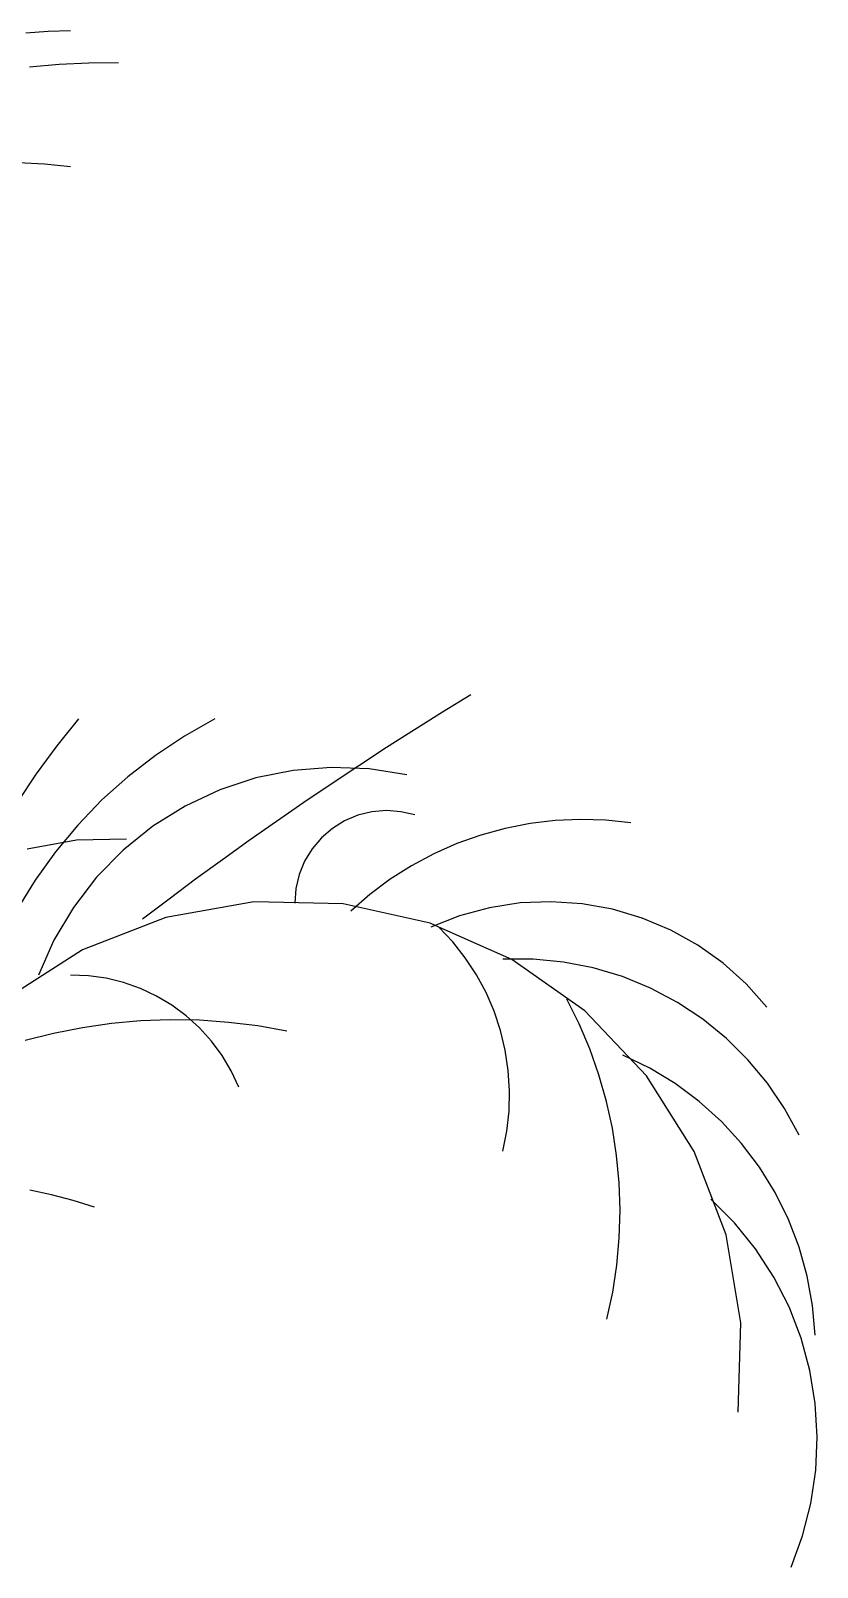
# Model space of a CAD drawing. Header units: centimetres. Extents: x 1966 to 8787, y 7398 to 12383.
# Drawn here: x 2978.7 to 3004.9, y 7691.9 to 7743.2 of the extents above; entities that cross this region are included whole.
import ezdxf

# ---------------------------------------------------------------- set-up
doc = ezdxf.new("R2010")
doc.units = ezdxf.units.CM

# ---------------------------------------------------------------- blocks, each defined once
blk = doc.blocks.new('盆栽立面01')
for p, q in [((21.569, 114.399), (20.819, 114.367)), ((20.819, 114.367), (20.071, 114.317)), ((21.189, 113.271), (20.2, 113.183)), ((22.18, 113.32), (21.189, 113.271)), ((23.173, 113.33), (22.18, 113.32)), ((20.696, 109.939), (19.822, 109.993)), ((21.569, 109.857), (20.696, 109.939)), ((34.936, 92.225), (33.992, 91.647)), ((21.836, 91.424), (21.106, 90.528)), ((26.381, 91.424), (25.369, 90.851)), ((33.992, 91.647), (33.054, 91.061)), ((25.369, 90.851), (24.401, 90.207)), ((33.054, 91.061), (32.121, 90.466)), ((21.106, 90.528), (20.423, 89.597)), ((32.121, 90.466), (31.194, 89.863)), ((24.401, 90.207), (23.482, 89.496)), ((30.271, 89.806), (29.003, 89.705)), ((31.194, 89.863), (30.271, 89.252)), ((31.541, 89.755), (30.271, 89.806)), ((20.423, 89.597), (19.788, 88.632)), ((23.482, 89.496), (22.616, 88.719)), ((27.757, 89.454), (26.549, 89.056)), ((29.003, 89.705), (27.757, 89.454)), ((30.271, 89.252), (29.355, 88.632)), ((32.797, 89.553), (31.541, 89.755)), ((26.549, 89.056), (25.398, 88.517)), ((22.616, 88.719), (21.809, 87.883)), ((25.398, 88.517), (24.318, 87.844)), ((29.355, 88.632), (28.444, 88.004)), ((31.634, 88.324), (31.166, 88.209)), ((32.114, 88.364), (31.634, 88.324)), ((32.595, 88.328), (32.114, 88.364)), ((33.064, 88.218), (32.595, 88.328)), ((21.809, 87.883), (21.064, 86.991)), ((24.318, 87.844), (23.327, 87.048)), ((28.444, 88.004), (27.538, 87.368)), ((30.311, 87.769), (29.946, 87.455)), ((30.721, 88.023), (30.311, 87.769)), ((31.166, 88.209), (30.721, 88.023)), ((36.084, 87.77), (35.269, 87.547)), ((36.914, 87.932), (36.084, 87.77)), ((37.753, 88.031), (36.914, 87.932)), ((38.597, 88.067), (37.753, 88.031)), ((39.442, 88.04), (38.597, 88.067)), ((40.282, 87.951), (39.442, 88.04)), ((21.767, 87.378), (20.12, 87.079)), ((23.44, 87.416), (21.767, 87.378)), ((27.538, 87.368), (26.639, 86.724)), ((29.946, 87.455), (29.634, 87.087)), ((34.473, 87.264), (33.7, 86.922)), ((35.269, 87.547), (34.473, 87.264)), ((21.064, 86.991), (20.385, 86.047)), ((23.327, 87.048), (22.438, 86.139)), ((26.639, 86.724), (25.745, 86.073)), ((29.634, 87.087), (29.384, 86.675)), ((33.7, 86.922), (32.955, 86.524)), ((29.201, 86.229), (29.09, 85.76)), ((29.384, 86.675), (29.201, 86.229)), ((32.955, 86.524), (32.241, 86.071)), ((20.385, 86.047), (19.776, 85.057)), ((22.438, 86.139), (21.663, 85.131)), ((25.745, 86.073), (24.857, 85.413)), ((29.09, 85.76), (29.054, 85.279)), ((32.241, 86.071), (31.564, 85.566)), ((24.857, 85.413), (23.975, 84.745)), ((27.685, 85.318), (24.747, 84.798)), ((30.668, 85.252), (27.685, 85.318)), ((33.58, 84.603), (30.668, 85.252)), ((31.564, 85.566), (30.925, 85.012)), ((36.586, 85.28), (35.563, 85.123)), ((37.62, 85.323), (36.586, 85.28)), ((38.653, 85.252), (37.62, 85.323)), ((39.671, 85.069), (38.653, 85.252)), ((21.663, 85.131), (21.014, 84.038)), ((24.747, 84.798), (21.968, 83.712)), ((34.563, 84.854), (33.599, 84.478)), ((35.563, 85.123), (34.563, 84.854)), ((40.663, 84.774), (39.671, 85.069)), ((41.617, 84.372), (40.663, 84.774)), ((33.866, 84.478), (33.58, 84.603)), ((36.309, 83.395), (33.866, 84.478)), ((34.331, 83.983), (33.866, 84.478)), ((42.521, 83.867), (41.617, 84.372)), ((21.968, 83.712), (19.456, 82.103)), ((21.014, 84.038), (20.5, 82.875)), ((34.751, 83.451), (34.331, 83.983)), ((43.364, 83.267), (42.521, 83.867)), ((35.123, 82.884), (34.751, 83.451)), ((37.02, 83.409), (36.005, 83.409)), ((38.748, 81.676), (36.309, 83.395)), ((38.031, 83.31), (37.02, 83.409)), ((39.027, 83.113), (38.031, 83.31)), ((39.999, 82.821), (39.027, 83.113)), ((44.136, 82.577), (43.364, 83.267)), ((22.165, 82.851), (21.569, 82.875)), ((22.756, 82.768), (22.165, 82.851)), ((23.336, 82.626), (22.756, 82.768)), ((23.899, 82.428), (23.336, 82.626)), ((35.446, 82.287), (35.123, 82.884)), ((40.938, 82.435), (39.999, 82.821)), ((24.439, 82.175), (23.899, 82.428)), ((24.952, 81.869), (24.439, 82.175)), ((35.715, 81.665), (35.446, 82.287)), ((38.552, 81.251), (38.143, 82.073)), ((41.835, 81.959), (40.938, 82.435)), ((44.827, 81.806), (44.136, 82.577)), ((25.431, 81.514), (24.952, 81.869)), ((35.929, 81.022), (35.715, 81.665)), ((40.802, 79.513), (38.748, 81.676)), ((42.682, 81.399), (41.835, 81.959)), ((21.962, 81.118), (21, 80.927)), ((22.932, 81.256), (21.962, 81.118)), ((23.909, 81.344), (22.932, 81.256)), ((24.889, 81.379), (23.909, 81.344)), ((25.87, 81.363), (24.889, 81.379)), ((25.873, 81.113), (25.431, 81.514)), ((26.848, 81.295), (25.87, 81.363)), ((26.273, 80.67), (25.873, 81.113)), ((27.821, 81.176), (26.848, 81.295)), ((28.787, 81.005), (27.821, 81.176)), ((38.909, 80.406), (38.552, 81.251)), ((43.47, 80.758), (42.682, 81.399)), ((21, 80.927), (20.049, 80.687)), ((26.627, 80.189), (26.273, 80.67)), ((36.087, 80.362), (35.929, 81.022)), ((44.192, 80.045), (43.47, 80.758)), ((26.931, 79.676), (26.627, 80.189)), ((36.188, 79.691), (36.087, 80.362)), ((39.214, 79.54), (38.909, 80.406)), ((40.912, 79.768), (40.015, 80.203)), ((44.841, 79.264), (44.192, 80.045)), ((27.183, 79.135), (26.931, 79.676)), ((36.23, 79.014), (36.188, 79.691)), ((39.466, 78.658), (39.214, 79.54)), ((42.393, 76.989), (40.802, 79.513)), ((41.764, 79.251), (40.912, 79.768)), ((36.213, 78.336), (36.23, 79.014)), ((42.564, 78.656), (41.764, 79.251)), ((45.411, 78.423), (44.841, 79.264)), ((39.663, 77.761), (39.466, 78.658)), ((43.304, 77.988), (42.564, 78.656)), ((36.138, 77.662), (36.213, 78.336)), ((43.978, 77.254), (43.304, 77.988)), ((45.896, 77.532), (45.411, 78.423)), ((36.005, 76.997), (36.138, 77.662)), ((39.805, 76.854), (39.663, 77.761)), ((43.459, 74.202), (42.393, 76.989)), ((44.58, 76.459), (43.978, 77.254)), ((39.891, 75.941), (39.805, 76.854)), ((45.105, 75.612), (44.58, 76.459)), ((39.921, 75.023), (39.891, 75.941)), ((20.936, 75.538), (20.205, 75.69)), ((21.659, 75.351), (20.936, 75.538)), ((45.547, 74.719), (45.105, 75.612)), ((22.371, 75.127), (21.659, 75.351)), ((39.894, 74.106), (39.921, 75.023)), ((43.743, 74.602), (42.955, 75.395)), ((44.445, 73.732), (43.743, 74.602)), ((45.904, 73.788), (45.547, 74.719)), ((39.812, 73.192), (39.894, 74.106)), ((43.957, 71.26), (43.459, 74.202)), ((45.053, 72.794), (44.445, 73.732)), ((46.172, 72.827), (45.904, 73.788)), ((39.674, 72.284), (39.812, 73.192)), ((45.562, 71.799), (45.053, 72.794)), ((46.348, 71.846), (46.172, 72.827)), ((39.48, 71.387), (39.674, 72.284)), ((46.431, 70.853), (46.348, 71.846)), ((45.965, 70.756), (45.562, 71.799)), ((43.869, 68.278), (43.957, 71.26)), ((46.259, 69.678), (45.965, 70.756)), ((46.44, 68.575), (46.259, 69.678)), ((46.506, 67.459), (46.44, 68.575)), ((46.457, 66.342), (46.506, 67.459)), ((46.293, 65.237), (46.457, 66.342)), ((46.016, 64.154), (46.293, 65.237)), ((45.629, 63.105), (46.016, 64.154))]:
    blk.add_line(p, q)

msp = doc.modelspace()

# ---------------------------------------------------------------- block references
msp.add_blockref('盆栽立面01', (2958.434, 7628.823))

doc.saveas('drawing.dxf')
